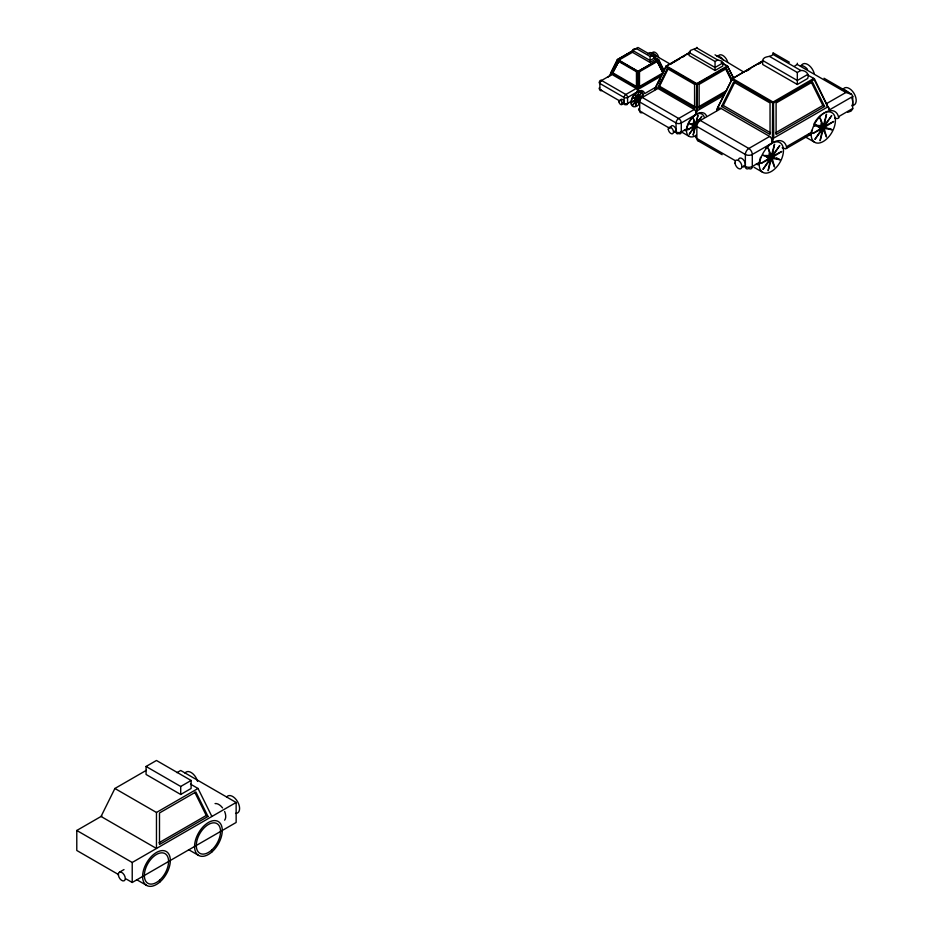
<?xml version="1.0" encoding="UTF-8"?>
<svg xmlns="http://www.w3.org/2000/svg" width="933" height="933" viewBox="0 0 933 933"><rect width="100%" height="100%" fill="white"/><g stroke="black" fill="none" stroke-linecap="round" stroke-linejoin="round"><path stroke-width="1.4" d="M689.067 52.481L690.595 50.359L696.858 47.98L717.652 59.98L721.675 61.088L722.795 62.581L722.842 65.975L715.051 70.476L689.067 55.479L689.067 52.481L715.051 67.479L722.842 62.977M762.681 60.482C763.509 55.525 770.53 57.578 773.072 54.476L800.782 70.476C805.039 70.115 809.856 73.52 807.71 78.477L797.318 84.483L762.681 64.482L762.681 60.482L797.318 80.483L807.71 74.477M847.654 112.333L851.036 111.109L852.692 108.963L852.739 96.274L851.654 94.326L845.893 92.484L797.318 64.482L794.869 65.893M633.799 98.152L636.668 99.924L635.501 105.616L637.111 99.831L634.51 98.338M635.816 97.032L637.542 98.035L638.708 92.344L637.111 98.117L635.501 94.198L636.668 98.536L632.901 97.883L636.399 99.12L631.909 101.977L636.399 99.656L632.901 104.928L631.175 103.936M691.586 124.544L694.91 126.643L693.149 135.18L695.563 126.515L691.668 124.264M768.384 158.167L770.471 159.368L768.127 170.739L771.334 159.193L766.145 156.196M769.095 153.782L772.209 155.589L774.553 144.207L771.334 155.764L769.259 154.563M818.276 126.97L822.428 129.372L820.095 140.743L823.303 129.197L818.101 126.188M821.052 123.786L824.177 125.582L826.51 114.211L823.303 125.768L821.227 124.567M654.721 89.65L654.628 90.023A3.755 2.682 76.1 0 1 657.905 88.425L694.269 109.476A3.755 2.682 76.1 0 1 696.088 114.386L681.277 122.981A3.674 2.123 0 0 1 676.075 122.981L639.7 101.977A3.674 2.123 0 0 1 639.478 99.12M696.123 114.409L696.286 113.639M716.754 110.572L717.792 106.898A1.469 0.851 -60 0 1 717.967 106.56M772.034 143.017A5.003 3.569 76.1 0 0 769.62 136.416L721.116 108.473L700.321 120.474A4.898 2.834 60 0 0 696.858 122.48A4.898 2.834 0 0 0 696.858 126.48L745.362 154.481A4.898 2.834 0 0 0 752.29 154.481L772.081 143.052L773.212 138.9A1.469 0.851 -60 0 1 773.387 138.562M693.616 122.818L695.563 123.937L697.966 115.272L696.216 123.809L693.289 122.118M696.893 111.47L696.368 113.231L696.706 83.643L727.413 65.916L733.338 77.416M655.328 87.469L654.814 89.183L666.267 66.138L689.569 52.645M114.899 788.478L101.044 816.468L156.464 848.47L156.464 812.468L114.899 788.478L146.388 770.296M610.59 73.287L617.424 59.49L633.204 50.534M609.925 75.013L617.716 59.479L638.184 71.374L638.3 89.288L660.436 76.506M612.211 73.474L619.139 60.727L637.321 71.223L637.321 86.979L636.458 87.48L612.211 73.474L619.139 60.727M618.532 61.205L613.074 72.226L612.211 71.724M655.794 86.687L666.267 65.905L697.173 83.83L697.359 110.689L724.405 95.073M695.89 107.225L694.584 107.983L658.22 86.979L667.305 68.599L668.611 67.852M659.514 85.101L667.398 69.182M658.22 86.979L659.514 86.233L668.005 69.077M718.317 106.094L732.498 78.454L773.492 102.28L773.737 138.096L827.828 106.863L813.646 78.512L772.652 102.28L772.407 141.559M716.976 109.558L732.277 78.699L763.252 60.75M721.547 106.479L733.665 81.976L770.04 102.98L770.04 134.48L721.547 106.479L723.273 105.476L734.761 82.267M636.084 97.3L637.81 98.303L641.309 93.02L638.708 91.527M698.875 120.823L701.873 116.298L698.642 120.59M765.771 156.417L769.923 158.82L762.937 169.386L770.471 159.368M769.632 154.33L772.757 156.138L779.743 145.571L772.209 155.589M817.728 126.422L821.891 128.824L814.894 139.39L822.428 129.372M821.6 124.334L824.714 126.13L831.711 115.575L824.177 125.582M637.542 98.035L641.309 93.02M632.901 104.928L636.668 99.924M694.91 126.643L689.254 134.154L694.502 126.235L687.773 129.722L694.502 125.442L691.586 123.751M637.542 98.163L635.21 97.335L637.81 98.84L642.301 95.982L637.81 98.303M814.451 126.188L816.69 124.765M765.771 155.368L769.923 157.759L760.943 163.473L769.923 158.82M769.632 155.391L772.757 157.187L781.737 151.473L772.757 156.138M817.728 125.36L821.891 127.763L812.911 133.477L821.891 128.824M821.6 125.395L824.714 127.191L833.694 121.477L824.714 126.13M632.772 50.475L637.974 47.478L655.293 57.473L655.293 59.479L650.091 62.476L632.772 52.481L632.772 50.475L650.091 60.482L655.293 57.473M632.877 50.627L617.284 59.852L637.974 71.689L658.675 59.654L664.156 70.873M632.819 51.082L618.276 59.479L619.139 59.98L632.469 52.283M601.598 90.478A2.449 1.411 -60 0 1 599.872 89.475L599.872 83.48A2.449 1.411 0 0 1 599.872 81.474L611.99 74.477L636.236 88.483L625.845 94.478A2.449 1.411 -60 0 0 624.119 97.475L624.119 103.481A2.449 1.411 -60 0 0 625.845 104.473L631.268 101.347A9.796 5.656 -60 0 1 637.974 91.481A9.796 5.656 -60 0 1 644.68 93.603L655.992 87.072M647.782 53.811L650.091 52.481L670.71 64.377M651.829 55.479L650.091 56.481L636.236 48.481M618.276 61.228L636.458 71.724L637.321 71.223M659.491 63.152L657.672 59.479L656.809 59.98L654.383 58.581M652.272 56.038L658.675 59.654L637.682 71.514L637.636 91.014M662.523 74.174L639.49 87.48L638.627 86.979L638.627 71.223L656.809 60.727L663.13 72.249M638.627 71.223L639.49 71.724L657.672 61.228M690.28 52.085L665.8 66.441L696.368 84.25L727.857 66.57L721.675 62.616M671.025 63.829L679.714 58.814M682.186 57.391L684.67 55.957M687.143 54.522L689.627 53.088M638.627 86.979L662.873 72.984L656.809 60.727M657.893 88.483L642.301 97.475A3.674 2.123 60 0 0 639.746 98.455M694.269 49.472L715.051 61.473L717.757 59.98M667.305 68.599L694.584 84.355L695.89 83.608M697.837 83.608L699.132 84.355L726.41 68.599L731.869 79.632M762.576 60.948L731.659 79.095L772.407 102.84L773.737 102.84L814.264 79.445L813.646 78.454M746.213 71.235L749.969 69.065M758.751 63.992L761.258 62.546M726.679 90.571L697.837 107.225L699.132 107.983L725.477 92.775M694.269 109.476L678.676 118.479A3.674 2.123 -60 0 0 676.075 122.981L676.075 131.973A3.674 2.123 -60 0 0 678.676 133.477A3.674 2.123 60 0 0 681.277 131.973L686.805 128.789A14.695 8.49 -60 0 1 696.438 114.234A14.695 8.49 -60 0 1 706.678 116.38M769.608 56.481L797.318 72.482L800.782 70.476M775.615 132.754L822.871 105.476L824.597 106.479L776.104 134.48L776.104 102.98L812.48 81.976L824.597 106.479M769.608 136.475L748.826 148.475A4.898 2.834 -60 0 0 745.362 154.481L745.362 166.482A4.898 2.834 -60 0 0 748.826 168.476A4.898 2.834 60 0 0 752.29 166.482L759.66 162.225A19.593 11.313 -60 0 1 773.072 142.481A19.593 11.313 -60 0 1 786.484 146.726L811.617 132.218A19.593 11.313 -60 0 1 825.029 112.473A19.593 11.313 -60 0 1 838.452 116.73L852.75 108.473M826.253 103.773L845.893 92.484M827.093 106.129A5.003 1.983 47.8 0 1 829.437 109.872L852.75 96.472M785.761 148.802L810.322 134.62M146.073 766.471L156.464 760.477L191.102 780.478L191.102 788.478L180.71 794.473L146.073 774.472L146.073 766.471L180.71 786.472L191.102 780.478M118.363 874.478L76.786 850.476L76.786 830.475L101.837 816.013M176.955 772.641L180.71 770.471L236.142 802.473L236.142 822.474L132.218 882.478L125.92 878.839M156.464 812.468L198.029 788.478L211.884 816.468M159.007 842.756L206.263 815.477L207.989 816.468L159.496 844.47L159.496 812.97L195.872 791.977L207.989 816.468M76.786 830.475L132.218 862.477L236.142 802.473M119.377 872.227L123.996 869.568M821.495 125.803L824.002 126.235M823.303 125.768L820.095 117.92L822.428 126.596L814.894 125.279L821.891 127.763M819.64 127.844L818.976 125.36L824.177 128.357L831.711 129.675L829.635 128.474M638.708 98.583L634.941 97.918L640.05 99.854M695.143 124.136L692.321 123.646L695.248 125.325M695.563 123.937L693.149 118.059L694.91 124.567L689.254 123.576L694.502 125.442M770.786 156.021L773.294 156.452M771.334 155.764L768.127 147.915L770.471 156.592L762.937 155.275L769.923 157.759M767.019 155.356L772.209 158.365L779.743 159.671L776.629 157.875M824.714 127.191L831.711 129.675M637.81 98.84L640.143 99.668M772.757 157.187L779.743 159.671M773.072 52.843L789.376 62.231M807.453 74.932L814.404 78.745L829.484 109.907M834.778 118.106L835.42 118.479M743.893 72.133L715.051 54.837M721.174 62.464L727.53 66.231L733.478 78.267M725.116 67.852L726.41 68.599M820.352 125.395L822.428 126.596M804.654 136.51L814.731 142.329M654.033 57.38L657.672 59.479M723.273 105.476L770.53 132.754M782.169 147.729L783.463 148.475M659.514 86.233L694.63 106.502M768.384 155.391L770.471 156.592M613.074 72.984L637.321 86.979M693.697 122.526L695.645 123.657M693.697 123.331L695.645 124.451M642.522 94.105L643.164 94.478M692.962 123.436L694.91 124.567M634.941 97.533L636.668 98.536M633.799 97.615L636.399 99.12M753.946 167.24L762.762 172.325M599.872 81.474A2.449 1.411 60 0 1 601.598 80.483L625.845 94.478A2.449 1.411 60 0 1 627.582 97.475L627.582 103.481A2.449 1.411 60 0 1 625.845 104.473L622.754 102.7M735.181 160.604L696.858 138.481A4.898 2.834 0 0 1 695.995 135.157M743.764 165.561L745.362 166.482A4.898 2.834 0 0 0 752.29 166.482L752.29 154.481A4.898 2.834 60 0 0 748.826 148.475L700.321 120.474A4.898 2.834 -60 0 0 696.858 126.48L696.858 138.481A4.898 2.834 -60 0 0 699.377 140.871M697.872 140.72L722.13 154.715M681.055 131.693L689.137 136.37M669.964 128.451L639.7 110.98A3.674 2.123 0 0 1 639.513 108.1M674.606 131.121L676.075 131.973A3.674 2.123 0 0 0 681.277 131.973L681.277 122.981A3.674 2.123 60 0 0 678.676 118.479L642.301 97.475A3.674 2.123 -60 0 0 639.7 101.977L639.7 110.98A3.674 2.123 -60 0 0 642.301 112.473M619.652 100.904L599.872 89.475A2.449 1.411 0 0 1 599.627 87.644M190.472 784.105L198.029 788.478M188.548 849.625L198.624 855.444M136.591 879.621L146.668 885.44M824.014 78.232L851.199 93.953M658.231 59.479L663.655 70.243M828.726 107.633L829.169 108.788M811.383 82.267L822.871 105.476M726.329 69.182L731.787 80.203M725.722 69.077L731.18 80.098M657.415 61.205L662.873 72.226M194.775 792.257L206.263 815.477M823.303 129.197L826.51 137.034L824.177 128.357M771.334 159.193L774.553 167.03L772.209 158.365M637.111 99.831L638.708 103.761L637.542 99.423M797.318 63.211L797.318 64.482M797.318 72.482L797.318 84.483M773.072 53.216L773.072 54.476M715.051 61.473L715.051 70.476M699.132 84.355L699.132 107.983M696.858 47.338L696.858 47.98M694.584 84.355L694.584 107.983M650.091 56.831L650.091 60.132M650.091 60.482L650.091 62.476M639.49 71.724L639.49 87.48M636.458 71.724L636.458 87.48M180.71 786.472L180.71 794.473M132.218 862.477L132.218 882.478M651.887 53.787A4.898 2.834 60 0 1 655.129 52.388A4.898 2.834 60 0 1 658.628 57.298M657.707 83.877A8.572 4.945 -60 0 1 660.307 79.363M638.778 104.741A8.572 4.945 -60 0 1 631.093 103.318A8.572 4.945 -60 0 1 637.286 91.877A8.572 4.945 -60 0 1 643.07 96.81M634.463 97.452A8.572 4.945 -60 0 1 633.997 98.21M620.655 100.297A2.449 1.411 60 0 1 622.661 99.668A2.449 1.411 60 0 1 624.072 102.922A2.449 1.411 60 0 1 621.856 103.085M651.269 53.158A4.898 2.834 60 0 1 655.852 55.805M658.908 81.906A9.796 5.656 -60 0 1 659.328 81.183M631.373 101.417A2.437 1.411 60 0 1 631.303 101.907M608.153 77.077A9.796 5.656 -60 0 1 610.777 75.2M627.582 103.481A2.449 1.411 0 0 1 624.119 103.481M601.598 80.483A2.449 1.411 -60 0 0 599.872 83.48L624.119 97.475A2.449 1.411 0 0 0 627.582 97.475L637.472 91.761A2.507 1.784 76.1 0 0 636.656 88.775M609.785 75.771A2.507 1.784 76.1 0 1 609.937 75.293M601.284 90.268A2.449 1.411 60 0 1 600.957 89.965M651.899 55.735A3.254 2.647 0 0 1 655.199 56.773M632.877 49.776A3.254 2.647 0 0 1 636.178 48.738M718.013 56.481A7.347 4.245 60 0 1 722.842 55.479A7.347 4.245 60 0 1 727.67 62.056M695.563 135.728A12.864 7.429 -60 0 1 686.513 131.425A12.864 7.429 -60 0 1 693.884 115.879A12.864 7.429 -60 0 1 704.31 117.29M670.885 127.483A3.674 2.123 60 0 1 673.428 125.943A3.674 2.123 60 0 1 676.075 130.363A3.674 2.123 60 0 1 673.638 132.066M716.987 56.423A7.347 4.245 60 0 1 723.507 60.19M686.968 128.894A3.65 2.111 60 0 1 684.356 130.27M842.837 89.813A9.796 5.656 60 0 1 853.928 93.23A9.796 5.656 60 0 1 852.459 105.417M801.272 65.811A9.796 5.656 60 0 1 807.71 64.482A9.796 5.656 60 0 1 814.159 73.252M813.891 124.089A17.144 9.901 -60 0 1 833.939 114.631A17.144 9.901 -60 0 1 824.632 140.626A17.144 9.901 -60 0 1 811.64 130.352M765.771 148.254A17.144 9.901 -60 0 1 783.312 148.347A17.144 9.901 -60 0 1 769.422 172.407A17.144 9.901 -60 0 1 760.57 157.269M787.137 147.041A4.875 2.682 35 0 1 783.428 148.254M839.105 117.045A4.875 2.682 35 0 1 835.385 118.246M738.446 160.126A4.898 2.834 60 0 1 742.038 158.563A4.898 2.834 60 0 1 745.362 164.441A4.898 2.834 60 0 1 742.097 166.587M842.021 89.591A9.796 5.656 60 0 1 849.333 93.615M851.841 98.012A9.796 5.656 60 0 1 851.841 105.907M811.838 132.358A4.875 2.811 60 0 1 808.456 134.259M800.152 65.66A9.796 5.656 60 0 1 807.558 69.357M759.882 162.365A4.875 2.811 60 0 1 756.231 164.103M716.824 110.584A5.003 3.569 76.1 0 1 721.127 108.415M226.591 797.132A9.796 5.656 60 0 1 237.74 801.948A9.796 5.656 60 0 1 235.548 813.413M215.068 803.581A9.796 5.656 60 0 1 222.567 807.908M224.643 811.512A9.796 5.656 60 0 1 224.643 820.165M185.026 773.13A9.796 5.656 60 0 1 191.603 772.781A9.796 5.656 60 0 1 197.598 781.422M618.941 101.802A2.449 1.411 60 0 0 621.74 104.659A2.449 1.411 60 0 0 621.273 100.962A2.449 1.411 60 0 0 618.941 101.802M668.32 129.465A3.674 2.123 60 0 0 672.518 133.757A3.674 2.123 60 0 0 671.807 128.206A3.674 2.123 60 0 0 668.32 129.465M735.006 163.135A4.898 2.834 60 0 0 740.615 168.838A4.898 2.834 60 0 0 739.671 161.456A4.898 2.834 60 0 0 735.006 163.135M212.013 851.852A19.593 11.313 -60 0 0 218.229 821.506A19.593 11.313 -60 0 0 195.044 842.056A19.593 11.313 -60 0 0 212.013 851.852M160.056 881.86A19.593 11.313 -60 0 0 166.261 851.502A19.593 11.313 -60 0 0 143.076 872.063A19.593 11.313 -60 0 0 160.056 881.86M211.558 850.185A17.144 9.901 -60 0 0 217.004 823.629A17.144 9.901 -60 0 0 196.711 841.613A17.144 9.901 -60 0 0 211.558 850.185M159.601 880.181A17.144 9.901 -60 0 0 165.036 853.625A17.144 9.901 -60 0 0 144.755 871.609A17.144 9.901 -60 0 0 159.601 880.181M118.421 875.271A4.898 2.834 60 0 0 124.089 880.81A4.898 2.834 60 0 0 122.958 873.346A4.898 2.834 60 0 0 118.421 875.271"/></g></svg>
